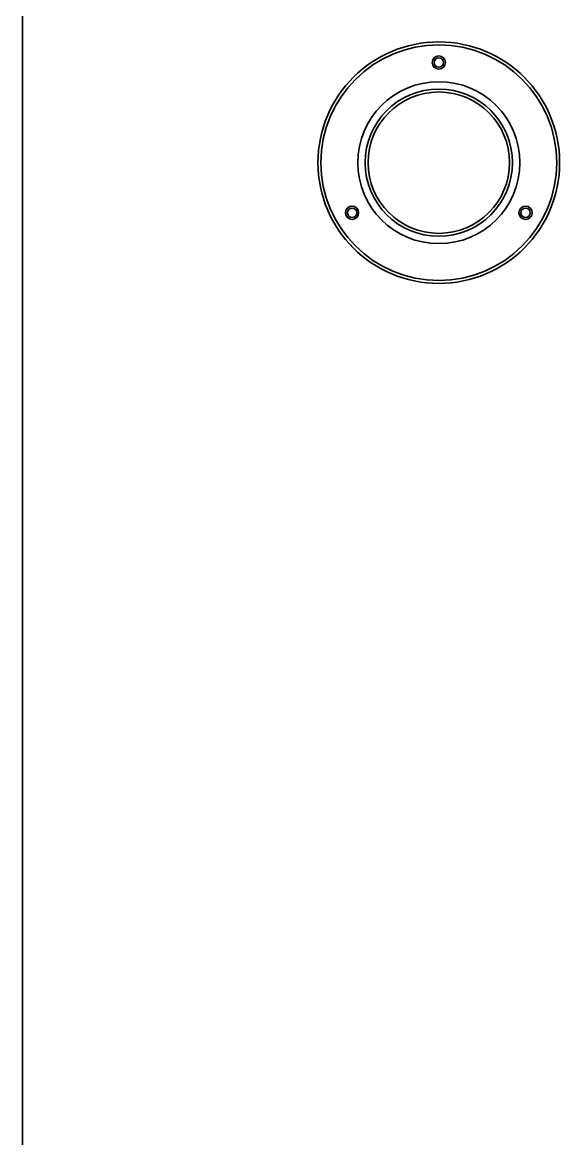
# Model space of a CAD drawing. Extents: x 6336 to 10269, y -393 to 3036.
# Drawn here: x 8426.8 to 8609.1, y 404.4 to 783.5 of the extents above; entities that cross this region are included whole.
import ezdxf

# ---------------------------------------------------------------- set-up
doc = ezdxf.new("R2010")
doc.units = 0
doc.header["$LTSCALE"] = 5
doc.layers.add('1', color=7, linetype='CONTINUOUS', true_color=0xffffff)

msp = doc.modelspace()

# ---------------------------------------------------------------- linework, layer by layer
at = {"layer": '1', "color": 7, "linetype": 'Continuous', "lineweight": 35}
msp.add_line((8426.77, 966.83), (8426.77, 317.43), dxfattribs=at)
for centre, radius in [((8568.07, 735.83), 41), ((8568.07, 735.83), 40), ((8568.07, 769.83), 2.25), ((8568.07, 769.83), 1.6), ((8568.07, 735.83), 27.5), ((8568.07, 735.83), 25), ((8568.07, 735.83), 24), ((8538.63, 718.83), 2.25), ((8538.63, 718.83), 1.6), ((8597.52, 718.83), 2.25), ((8597.52, 718.83), 1.6)]:
    msp.add_circle(centre, radius, dxfattribs=at)

doc.saveas('drawing.dxf')
